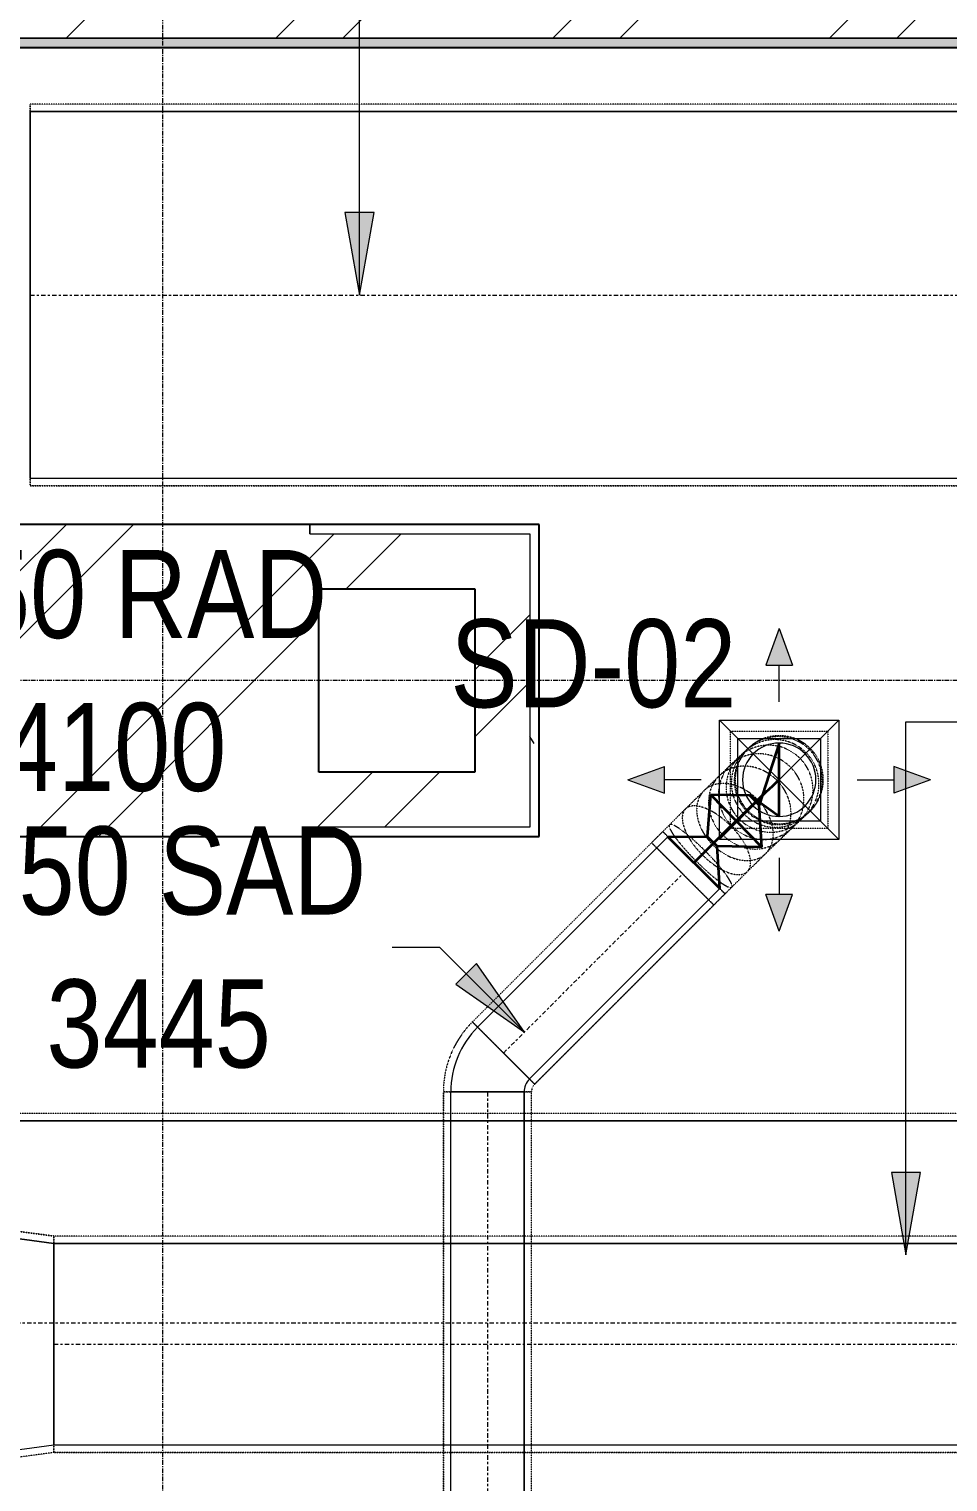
# Model space of a CAD drawing. Header units: inches. Extents: x -83664 to 20107, y -47222 to 19398.
# Drawn here: x -9337 to -6834, y -29948 to -25990 of the extents above; entities that cross this region are included whole.
import ezdxf

# ---------------------------------------------------------------- set-up
doc = ezdxf.new("R2010")
doc.units = ezdxf.units.IN
doc.header["$MEASUREMENT"] = 0
for name, pattern in [('Center', [29.999999, 12, -6, 6, -6]), ('Grid Line', [22.225, 12.7, -3.175, 3.175, -3.175]), ('Hidden 0_50', [1.0584, 0.5292, -0.5292])]:
    doc.linetypes.add(name, pattern=pattern)
for name, color, linetype, lineweight in [('A-DETL-GENF', 7, 'Continuous', 9), ('A-WALL', 7, 'Continuous', 9), ('A-WALL-PATT', 7, 'Continuous', 25), ('G-ANNO-TEXT', 7, 'Continuous', 9), ('M-HVAC-CDFF', 7, 'Continuous', 9), ('M-HVAC-DUCT-CNTR', 7, 'Center', 9), ('M-HVAC-DUCT-IDEN', 7, 'Continuous', 18), ('S-GRID', 7, 'Continuous', 9)]:
    doc.layers.add(name, color=color, linetype=linetype, lineweight=lineweight)
doc.layers.add('M-HVAC-DUCT', color=7, linetype='Continuous', lineweight=9, true_color=0xffe97f)
doc.layers.add('M-HVAC-DUCT-PATT', color=7, linetype='Continuous', lineweight=35, true_color=0x007f00)
doc.styles.add('Arial Narrow_21', font='ARIALN.TTF', dxfattribs={"height": 240})
pattern_1 = [(45, (0, 0), (-377.1708, 377.1708), []), (45, (0, 571.5), (-377.1708, 377.1708), [])]
pattern_2 = [(0, (0, 0), (1219.2, 304.8), [50.292, -864.108, 50.292, -864.108, -4876.8]), (0, (0, 0), (1219.2, 304.8), [-1828.8, 50.292, -1778.508, 50.292, -864.108, -2133.6]), (0, (0, 0), (1219.2, 304.8), [-4572, 50.292, -559.308, 50.292, -1473.708]), (120, (457.2, 152.4), (-873.56454, 903.45817), [50.292, -864.108, 50.292, -864.108, -4876.8]), (120, (457.2, 152.4), (-873.56454, 903.45817), [-1828.8, 50.292, -1778.508, 50.292, -864.108, -2133.6]), (120, (457.2, 152.4), (-873.56454, 903.45817), [-4572, 50.292, -559.308, 50.292, -1473.708]), (240, (609.6, 762), (-345.63546, -1208.25817), [50.292, -864.108, 50.292, -864.108, -4876.8]), (240, (609.6, 762), (-345.63546, -1208.25817), [-1828.8, 50.292, -1778.508, 50.292, -864.108, -2133.6]), (240, (609.6, 762), (-345.63546, -1208.25817), [-4572, 50.292, -559.308, 50.292, -1473.708])]

# ---------------------------------------------------------------- blocks, each defined once
blk = doc.blocks.new('GCE-AT-Supply Air Rectangular Diffuser - 225x225-V55-FIRST FLOOR AC CONDITIONING LAYOUT - PART A')
at = {"layer": 'A-DETL-GENF', "true_color": 0xff7f00}
for points in [[(36.4, 312.5), (0, 412.5), (-36.4, 312.5)], [(-312.5, 36.4), (-412.5, 0), (-312.5, -36.4)], [(412.5, 0), (312.5, 36.4), (312.5, -36.4), (338.5, -26.9)], [(36.4, -312.5), (-36.4, -312.5), (0, -412.5)]]:
    blk.add_hatch(color=30, dxfattribs=at).paths.add_polyline_path(points)
at = {"layer": 'A-DETL-GENF', "color": 30, "true_color": 0xff7f00}
for p, q in [((0, 412.5), (-36.4, 312.5)), ((0, 412.5), (36.4, 312.5)), ((-36.4, 312.5), (36.4, 312.5)), ((0, 212.5), (0, 312.5)), ((-162.5, -162.5), (162.5, 162.5)), ((-162.5, 162.5), (162.5, -162.5)), ((-162.5, -162.5), (-162.5, 162.5)), ((-162.5, 162.5), (162.5, 162.5)), ((162.5, 162.5), (162.5, -162.5)), ((-412.5, 0), (-312.5, 36.4)), ((-312.5, -36.4), (-312.5, 36.4)), ((212.5, 0), (312.5, 0)), ((312.5, 36.4), (312.5, -36.4)), ((412.5, 0), (312.5, 36.4)), ((-412.5, 0), (-312.5, -36.4)), ((-212.5, 0), (-312.5, 0)), ((412.5, 0), (312.5, -36.4)), ((162.5, -162.5), (-162.5, -162.5)), ((0, -212.5), (0, -312.5)), ((36.4, -312.5), (-36.4, -312.5)), ((0, -412.5), (-36.4, -312.5)), ((0, -412.5), (36.4, -312.5))]:
    blk.add_line(p, q, dxfattribs=at)
blk = doc.blocks.new('M_Rec to Rnd Transition - Angle - 60 Degree-7670840-FIRST FLOOR AC CONDITIONING LAYOUT - PART A')
at = {"layer": 'M-HVAC-DUCT', "color": 30, "true_color": 0xff7f00}
for p, q in [((0, 100), (43.3, 100)), ((43.3, 100), (0, 100)), ((0, 100), (0, -100)), ((0, -100), (0, 100)), ((43.3, 0), (43.3, 100)), ((43.3, 0), (43.3, 100)), ((43.3, -100), (43.3, 0)), ((43.3, -100), (43.3, 0)), ((0, -100), (43.3, -100)), ((43.3, -100), (0, -100))]:
    blk.add_line(p, q, dxfattribs=at)
blk = doc.blocks.new('M_Rectangular to Round Transition - Angle - 45 Degree-7598641-FIRST FLOOR AC CONDITIONING LAYOUT - PART A')
at = {"layer": 'M-HVAC-DUCT', "color": 30, "true_color": 0xff7f00}
for p, q in [((98623.4, 55249.6), (98623.4, 55474.6)), ((98623.4, 55474.6), (98848.4, 55474.6)), ((98848.4, 55474.6), (98848.4, 55249.6)), ((98848.4, 55249.6), (98623.4, 55249.6))]:
    blk.add_line(p, q, dxfattribs=at)
for start, end in [(90, 180), (0, 90), (180, 270), (270, 0)]:
    blk.add_arc((98735.9, 55362.1), 100, start, end, dxfattribs=at)
blk = doc.blocks.new('M_Rec Elbow - Radius - 0_75W-7691804-FIRST FLOOR AC CONDITIONING LAYOUT - PART A')
at = {"layer": 'M-HVAC-DUCT', "color": 30, "true_color": 0xff7f00}
for p, q in [((-62.1, 100), (-62.1, -100)), ((-62.1, -100), (-62.1, 100)), ((-26.8, 114.6), (114.6, -26.8)), ((114.6, -26.8), (-26.8, 114.6))]:
    blk.add_line(p, q, dxfattribs=at)
for radius in [50, 50, 250, 250]:
    blk.add_arc((-62.1, 150), radius, 270, 315, dxfattribs=at)
blk = doc.blocks.new('M_Rectangular Transition - Length - Standard-8296203-FIRST FLOOR AC CONDITIONING LAYOUT - PART A')
at = {"layer": 'M-HVAC-DUCT', "color": 6, "true_color": 0xff00ff}
for p, q in [((0, 275), (375, 325)), ((0, 275), (375, 325)), ((375, -325), (375, 325)), ((375, 325), (375, -325)), ((0, 275), (0, -275)), ((0, -275), (0, 275)), ((0, -275), (375, -325)), ((375, -325), (0, -275))]:
    blk.add_line(p, q, dxfattribs=at)
blk = doc.blocks.new('TEMW-SMBZ-HO-BM-HVAC-00002_rvt-1-FIRST FLOOR AC CONDITIONING LAYOUT - PART A')
at = {"layer": 'M-HVAC-DUCT', "color": 6, "linetype": 'Hidden 0_50', "true_color": 0xff00ff}
for p, q in [((142122.5, 71137.7), (142122.5, 72177.7)), ((142122.5, 72177.7), (142122.5, 71137.7)), ((145914.4, 72177.7), (142122.5, 72177.7)), ((145914.4, 72177.7), (142122.5, 72177.7)), ((142122.5, 71137.7), (145914.4, 71137.7)), ((145914.4, 71137.7), (142122.5, 71137.7)), ((142186.8, 69094), (141811.8, 69144)), ((141811.8, 69144), (142186.8, 69094)), ((142186.8, 68504), (142186.8, 69094)), ((142186.8, 69094), (142186.8, 68504)), ((148886.8, 69094), (142186.8, 69094)), ((148886.8, 69094), (142186.8, 69094)), ((142186.8, 68504), (142186.8, 69094)), ((142186.8, 69094), (142186.8, 68504)), ((142186.8, 68504), (141811.8, 68454)), ((142186.8, 68504), (141811.8, 68454)), ((142186.8, 68504), (148886.8, 68504)), ((148886.8, 68504), (142186.8, 68504))]:
    blk.add_line(p, q, dxfattribs=at)
at = {"layer": 'M-HVAC-DUCT', "color": 6, "true_color": 0xff00ff}
for p, q in [((142122.5, 72157.7), (142122.5, 71157.7)), ((142122.5, 71157.7), (142122.5, 72157.7)), ((142122.5, 72157.7), (145914.4, 72157.7)), ((145914.4, 72157.7), (142122.5, 72157.7)), ((145914.4, 71157.7), (142122.5, 71157.7)), ((145914.4, 71157.7), (142122.5, 71157.7)), ((142186.8, 69074), (142186.8, 68524)), ((142186.8, 68524), (142186.8, 69074)), ((142186.8, 69074), (148886.8, 69074)), ((148886.8, 69074), (142186.8, 69074)), ((148886.8, 68524), (142186.8, 68524)), ((148886.8, 68524), (142186.8, 68524))]:
    blk.add_line(p, q, dxfattribs=at)
at = {"layer": 'M-HVAC-DUCT', "color": 30, "linetype": 'Hidden 0_50', "true_color": 0xff7f00}
for p, q in [((144031, 70204.7), (144031, 70469.7)), ((144031, 70469.7), (144296, 70469.7)), ((144296, 70469.7), (144296, 70204.7)), ((144083.5, 70426.7), (144080.8, 70424.3)), ((144054.6, 70400.1), (144031.8, 70378.4)), ((144070.6, 70414.9), (144055.3, 70400.7)), ((144079.9, 70423.5), (144071.4, 70415.7)), ((143999.6, 70347.4), (143959, 70307.9)), ((144031.3, 70377.9), (144000, 70347.8)), ((143958.8, 70307.7), (143908, 70257.7)), ((143908, 70257.6), (143864.6, 70214.5)), ((144219, 70225.1), (144234.1, 70239.3)), ((144233.3, 70238.5), (144241.8, 70246.3)), ((144240.9, 70245.4), (144243.5, 70247.8)), ((143815.6, 70165.5), (143846.2, 70196.1)), ((143846.2, 70196.1), (143815.6, 70165.5)), ((143864.6, 70214.5), (143846.2, 70196.1)), ((143846.2, 70196.1), (144015.9, 70026.4)), ((143846.2, 70196.1), (144015.9, 70026.4)), ((143931, 70111.2), (143846.2, 70196.1)), ((143931, 70111.2), (143846.2, 70196.1)), ((144296, 70204.7), (144031, 70204.7)), ((144166.5, 70175), (144197.5, 70204.8)), ((144197, 70204.3), (144219.7, 70225.8)), ((143815.6, 70165.5), (143327.5, 69677.4)), ((143815.6, 70165.5), (143327.5, 69677.4)), ((143985.3, 69995.8), (143815.6, 70165.5)), ((143815.6, 70165.5), (143985.3, 69995.8)), ((143985.3, 69995.8), (143815.6, 70165.5)), ((143815.6, 70165.5), (143985.3, 69995.8)), ((144126.7, 70136.2), (144166.9, 70175.4)), ((144015.9, 70026.4), (143931, 70111.2)), ((144015.9, 70026.4), (143931, 70111.2)), ((144076.8, 70087), (144127, 70136.5)), ((144034, 70044.6), (144076.9, 70087.1)), ((144015.9, 70026.4), (144034, 70044.6)), ((143497.2, 69507.7), (143985.3, 69995.8)), ((143985.3, 69995.8), (143497.2, 69507.7)), ((143985.3, 69995.8), (144015.9, 70026.4)), ((144015.9, 70026.4), (143985.3, 69995.8)), ((143497.2, 69507.7), (143327.5, 69677.4)), ((143327.5, 69677.4), (143497.2, 69507.7)), ((143497.2, 69507.7), (143327.5, 69677.4)), ((143327.5, 69677.4), (143497.2, 69507.7)), ((143248.4, 69486.5), (143488.4, 69486.5)), ((143488.4, 69486.5), (143248.4, 69486.5)), ((143248.4, 69486.5), (143488.4, 69486.5)), ((143488.4, 69486.5), (143248.4, 69486.5)), ((143248.4, 69486.5), (143248.4, 67399.7)), ((143248.4, 67399.7), (143248.4, 69486.5)), ((143488.4, 67399.7), (143488.4, 69486.5)), ((143488.4, 67399.7), (143488.4, 69486.5)), ((150082.7, 69427.7), (141124, 69427.7)), ((150082.7, 69427.7), (141124, 69427.7))]:
    blk.add_line(p, q, dxfattribs=at)
at = {"layer": 'M-HVAC-DUCT', "color": 30, "true_color": 0xff7f00}
for p, q in [((143341.6, 69663.3), (143829.7, 70151.3)), ((143829.7, 70151.3), (143341.6, 69663.3)), ((143829.7, 70151.3), (143971.1, 70009.9)), ((143971.1, 70009.9), (143829.7, 70151.3)), ((143971.1, 70009.9), (143483.1, 69521.9)), ((143971.1, 70009.9), (143483.1, 69521.9)), ((143341.6, 69663.3), (143483.1, 69521.9)), ((143483.1, 69521.9), (143341.6, 69663.3)), ((143468.4, 69486.5), (143268.4, 69486.5)), ((143268.4, 69486.5), (143468.4, 69486.5)), ((143268.4, 67399.7), (143268.4, 69486.5)), ((143268.4, 67399.7), (143268.4, 69486.5)), ((143468.4, 69486.5), (143468.4, 67399.7)), ((143468.4, 67399.7), (143468.4, 69486.5)), ((141124, 69407.7), (150082.7, 69407.7)), ((150082.7, 69407.7), (141124, 69407.7))]:
    blk.add_line(p, q, dxfattribs=at)
at = {"layer": 'M-HVAC-DUCT', "color": 30, "linetype": 'Hidden 0_50', "true_color": 0xff7f00}
for centre, radius, start, end in [((144163.5, 70337.2), 120, 90, 180), ((144163.5, 70337.2), 120, 314.5358, 134.5358), ((144163.5, 70337.2), 120, 0, 90), ((144163.5, 70337.2), 120, 134.5358, 314.5358), ((144163.5, 70337.2), 120, 180, 270), ((144163.5, 70337.2), 120, 270, 0), ((143518.4, 69486.5), 270, 135, 180), ((143518.4, 69486.5), 270, 135, 180), ((143518.4, 69486.5), 30, 135, 180), ((143518.4, 69486.5), 30, 135, 180)]:
    blk.add_arc(centre, radius, start, end, dxfattribs=at)
for points in [[(144221.3, 70227.4), (144228.6, 70234.5), (144241.2, 70250.8), (144253, 70279.5), (144256.9, 70310.5), (144252.7, 70341.6), (144240.6, 70370.8), (144221.4, 70396), (144196.6, 70415.6), (144167.6, 70428.2), (144136.6, 70432.9), (144105.6, 70429.4), (144076.8, 70418), (144060.3, 70405.7), (144053, 70398.5)], [(144236.5, 70241.5), (144243.9, 70248.8), (144256.7, 70265.3), (144268.9, 70294.3), (144273.1, 70325.6), (144269.1, 70356.9), (144257.2, 70386.2), (144238, 70411.5), (144213.1, 70431), (144184, 70443.4), (144152.8, 70448), (144121.5, 70444.2), (144092.3, 70432.5), (144075.6, 70419.9), (144068.2, 70412.7)], [(144245, 70249.3), (144252.5, 70256.7), (144265.4, 70273.3), (144277.8, 70302.4), (144282.1, 70333.8), (144278.2, 70365.2), (144266.3, 70394.6), (144247.2, 70419.8), (144222.2, 70439.3), (144193.1, 70451.7), (144161.7, 70456.1), (144130.3, 70452.3), (144101, 70440.4), (144084.2, 70427.7), (144076.7, 70420.4)], [(144247.7, 70251.7), (144255.1, 70259), (144268.1, 70275.7), (144280.5, 70304.9), (144284.9, 70336.2), (144281, 70367.7), (144269.1, 70397.1), (144250, 70422.4), (144225, 70441.9), (144195.9, 70454.2), (144164.5, 70458.6), (144133, 70454.7), (144103.7, 70442.8), (144086.8, 70430.1), (144079.3, 70422.8)], [(144053, 70398.5), (144045.7, 70391.3), (144033.1, 70375), (144021.3, 70346.3), (144017.4, 70315.4), (144021.6, 70284.3), (144033.7, 70255.1), (144052.8, 70229.9), (144077.7, 70210.3), (144106.7, 70197.7), (144137.7, 70193), (144168.7, 70196.4), (144197.5, 70207.8), (144214, 70220.2), (144221.3, 70227.4)], [(144198.5, 70205.8), (144205.6, 70212.7), (144217.7, 70228.6), (144228.8, 70256.6), (144232.2, 70287), (144227.5, 70317.7), (144215.1, 70346.6), (144195.8, 70371.7), (144171, 70391.4), (144142.4, 70404.2), (144111.8, 70409.4), (144081.4, 70406.5), (144053.3, 70395.8), (144037.3, 70383.9), (144030.3, 70376.9)], [(144068.2, 70412.7), (144060.8, 70405.4), (144048, 70388.8), (144035.8, 70359.9), (144031.6, 70328.6), (144035.6, 70297.3), (144047.6, 70268), (144066.7, 70242.7), (144091.6, 70223.2), (144120.7, 70210.8), (144151.9, 70206.2), (144183.2, 70210), (144212.4, 70221.7), (144229.1, 70234.3), (144236.5, 70241.5)], [(144076.7, 70420.4), (144069.3, 70413.1), (144056.3, 70396.4), (144044, 70367.3), (144039.6, 70336), (144043.5, 70304.5), (144055.4, 70275.2), (144074.5, 70249.9), (144099.5, 70230.4), (144128.6, 70218), (144160, 70213.6), (144191.4, 70217.4), (144220.7, 70229.3), (144237.6, 70242), (144245, 70249.3)], [(144079.3, 70422.8), (144071.9, 70415.4), (144058.9, 70398.8), (144046.5, 70369.6), (144042.1, 70338.2), (144046, 70306.8), (144057.9, 70277.4), (144077, 70252.1), (144102, 70232.6), (144131.1, 70220.2), (144162.5, 70215.9), (144194, 70219.7), (144223.3, 70231.6), (144240.2, 70244.4), (144247.7, 70251.7)], [(143999.1, 70347), (143992.6, 70340.5), (143981.5, 70325.7), (143971.8, 70299.1), (143969.8, 70269.9), (143975.4, 70240.1), (143988.4, 70211.8), (144007.9, 70186.9), (144032.5, 70167), (144060.5, 70153.6), (144090.2, 70147.5), (144119.3, 70149.2), (144146, 70158.6), (144160.9, 70169.4), (144167.4, 70175.9)], [(144030.3, 70376.9), (144023.2, 70370), (144011.1, 70354.2), (144000, 70326.1), (143996.6, 70295.7), (144001.3, 70265), (144013.7, 70236.1), (144033, 70211), (144057.8, 70191.3), (144086.4, 70178.5), (144117, 70173.3), (144147.4, 70176.2), (144175.5, 70187), (144191.5, 70198.9), (144198.5, 70205.8)], [(144167.4, 70175.9), (144173.9, 70182.3), (144185, 70197.1), (144194.7, 70223.8), (144196.7, 70252.9), (144191.1, 70282.7), (144178.1, 70311), (144158.6, 70336), (144134, 70355.8), (144106, 70369.2), (144076.4, 70375.3), (144047.2, 70373.6), (144020.5, 70364.3), (144005.6, 70353.4), (143999.1, 70347)], [(143958.6, 70307.5), (143953.2, 70302.2), (143944.5, 70289.6), (143937.9, 70266.1), (143938.6, 70239.5), (143946.4, 70211.8), (143960.7, 70184.8), (143980.6, 70160.4), (144004.8, 70140.1), (144031.6, 70125.4), (144059.1, 70117.3), (144085.6, 70116.4), (144109.1, 70122.6), (144121.7, 70131.3), (144127.1, 70136.6)], [(144127.1, 70136.6), (144132.5, 70142), (144141.3, 70154.6), (144147.8, 70178.1), (144147.1, 70204.6), (144139.4, 70232.3), (144125, 70259.3), (144105.1, 70283.8), (144080.9, 70304.1), (144054.2, 70318.8), (144026.6, 70326.8), (144000.2, 70327.8), (143976.6, 70321.5), (143964, 70312.9), (143958.6, 70307.5)], [(144076.9, 70087.1), (144080.3, 70090.5), (144085.2, 70099.3), (144086.2, 70117.4), (144080.9, 70139.3), (144069.5, 70163.4), (144052.8, 70188.2), (144032.1, 70211.8), (144008.6, 70232.8), (143984, 70249.7), (143960, 70261.2), (143938.3, 70266.8), (143920.1, 70265.8), (143911.4, 70261), (143908, 70257.6)], [(143908, 70257.6), (143904.5, 70254.2), (143899.6, 70245.4), (143898.6, 70227.3), (143904, 70205.4), (143915.4, 70181.3), (143932, 70156.5), (143952.8, 70132.9), (143976.2, 70111.9), (144000.8, 70095.1), (144024.8, 70083.5), (144046.6, 70077.9), (144064.7, 70078.9), (144073.4, 70083.7), (144076.9, 70087.1)], [(143864.6, 70214.5), (143863.4, 70213.4), (143863.2, 70209.2), (143868.5, 70197.4), (143879.4, 70181), (143895.1, 70161.1), (143914.4, 70139), (143936.1, 70116.3), (143958.8, 70094.6), (143980.7, 70075.1), (144000.6, 70059.4), (144016.9, 70048.5), (144028.7, 70043.1), (144032.9, 70043.4), (144034, 70044.6)], [(144034, 70044.6), (144035.2, 70045.7), (144035.5, 70049.9), (144030.1, 70061.7), (144019.2, 70078.1), (144003.6, 70098), (143984.2, 70120), (143962.5, 70142.7), (143939.9, 70164.5), (143917.9, 70184), (143898.1, 70199.7), (143881.7, 70210.6), (143870, 70216), (143865.8, 70215.7), (143864.6, 70214.5)]]:
    blk.add_open_spline(points, degree=3, dxfattribs=at)
at = {"layer": 'M-HVAC-DUCT-CNTR', "color": 6, "true_color": 0xff00ff}
for p, q in [((142122.5, 71657.7), (145914.4, 71657.7)), ((142186.8, 68799), (148886.8, 68799))]:
    blk.add_line(p, q, dxfattribs=at)
at = {"layer": 'M-HVAC-DUCT-CNTR', "color": 30, "true_color": 0xff7f00}
for p, q in [((143412.3, 69592.6), (143900.4, 70080.6)), ((143368.4, 69486.5), (143368.4, 67399.7)), ((141124, 68857.7), (150082.7, 68857.7))]:
    blk.add_line(p, q, dxfattribs=at)
at = {"layer": 'M-HVAC-DUCT-CNTR', "color": 30, "linetype": 'Continuous', "lineweight": 35, "true_color": 0xff7f00}
blk.add_open_spline([(143931, 70111.2), (144110, 70290.3), (144163.5, 70337.2), (144163.5, 70337.2)], degree=3, dxfattribs=at)
at = {"layer": 'M-HVAC-DUCT-PATT', "color": 30, "true_color": 0xff7f00}
for p, q in [((144163.5, 70437.2), (144108.9, 70268.3)), ((144163.5, 70237.2), (144163.5, 70437.2)), ((143976.3, 70296.8), (143967.5, 70182.9)), ((143976.3, 70296.8), (144082.7, 70295.6)), ((143976.3, 70296.8), (144116.2, 70153.9)), ((143976.3, 70296.8), (144116.2, 70153.9)), ((144163.5, 70237.2), (144082.7, 70295.6)), ((144082.7, 70295.6), (144108.9, 70268.3)), ((144116.2, 70153.9), (144108.9, 70268.3)), ((143860.3, 70182), (143967.5, 70182.9)), ((143860.3, 70182), (144001.7, 70040.5)), ((143860.3, 70182), (144001.7, 70040.5)), ((143967.5, 70182.9), (143994.2, 70156)), ((144116.2, 70153.9), (143994.2, 70156)), ((144001.7, 70040.5), (143994.2, 70156))]:
    blk.add_line(p, q, dxfattribs=at)
at = {"layer": 'M-HVAC-CDFF', "color": 6, "linetype": 'Hidden 0_50', "lineweight": 9, "true_color": 0xff00ff}
blk.add_blockref('GCE-AT-Supply Air Rectangular Diffuser - 225x225-V55-FIRST FLOOR AC CONDITIONING LAYOUT - PART A', (144163.5, 70337.2), dxfattribs=at)
at = {"layer": 'M-HVAC-DUCT', "color": 6, "linetype": 'Hidden 0_50', "lineweight": 9, "true_color": 0xff00ff}
for name, p, rotation in [('M_Rectangular to Round Transition - Angle - 45 Degree-7598641-FIRST FLOOR AC CONDITIONING LAYOUT - PART A', (242899.4, 125699.4), 180), ('M_Rec to Rnd Transition - Angle - 60 Degree-7670840-FIRST FLOOR AC CONDITIONING LAYOUT - PART A', (143900.4, 70080.6), 44.99999999999746), ('M_Rec Elbow - Radius - 0_75W-7691804-FIRST FLOOR AC CONDITIONING LAYOUT - PART A', (143368.4, 69548.6), 224.999999999998), ('M_Rectangular Transition - Length - Standard-8296203-FIRST FLOOR AC CONDITIONING LAYOUT - PART A', (142186.8, 68799), 180)]:
    blk.add_blockref(name, p, dxfattribs=dict(at, rotation=rotation))
blk = doc.blocks.new('TEMW-SMBZ-HO-BM-HVAC-00002_rvt-2-FIRST FLOOR AC CONDITIONING LAYOUT - PART A')
at = {"layer": 'M-HVAC-DUCT', "color": 6, "linetype": 'Hidden 0_50', "true_color": 0xff00ff}
for p, q in [((142122.5, 71137.7), (142122.5, 72177.7)), ((142122.5, 72177.7), (142122.5, 71137.7)), ((145914.4, 72177.7), (142122.5, 72177.7)), ((145914.4, 72177.7), (142122.5, 72177.7)), ((142122.5, 71137.7), (145914.4, 71137.7)), ((145914.4, 71137.7), (142122.5, 71137.7)), ((142186.8, 69094), (141811.8, 69144)), ((141811.8, 69144), (142186.8, 69094)), ((142186.8, 68504), (142186.8, 69094)), ((142186.8, 69094), (142186.8, 68504)), ((148886.8, 69094), (142186.8, 69094)), ((148886.8, 69094), (142186.8, 69094)), ((142186.8, 68504), (142186.8, 69094)), ((142186.8, 69094), (142186.8, 68504)), ((142186.8, 68504), (141811.8, 68454)), ((142186.8, 68504), (141811.8, 68454)), ((142186.8, 68504), (148886.8, 68504)), ((148886.8, 68504), (142186.8, 68504))]:
    blk.add_line(p, q, dxfattribs=at)
at = {"layer": 'M-HVAC-DUCT', "color": 6, "true_color": 0xff00ff}
for p, q in [((142122.5, 72157.7), (142122.5, 71157.7)), ((142122.5, 71157.7), (142122.5, 72157.7)), ((142122.5, 72157.7), (145914.4, 72157.7)), ((145914.4, 72157.7), (142122.5, 72157.7)), ((145914.4, 71157.7), (142122.5, 71157.7)), ((145914.4, 71157.7), (142122.5, 71157.7)), ((142186.8, 69074), (142186.8, 68524)), ((142186.8, 68524), (142186.8, 69074)), ((142186.8, 69074), (148886.8, 69074)), ((148886.8, 69074), (142186.8, 69074)), ((148886.8, 68524), (142186.8, 68524)), ((148886.8, 68524), (142186.8, 68524))]:
    blk.add_line(p, q, dxfattribs=at)
at = {"layer": 'M-HVAC-DUCT', "color": 30, "linetype": 'Hidden 0_50', "true_color": 0xff7f00}
for p, q in [((144031, 70204.7), (144031, 70469.7)), ((144031, 70469.7), (144296, 70469.7)), ((144296, 70469.7), (144296, 70204.7)), ((144083.5, 70426.7), (144080.8, 70424.3)), ((144054.6, 70400.1), (144031.8, 70378.4)), ((144070.6, 70414.9), (144055.3, 70400.7)), ((144079.9, 70423.5), (144071.4, 70415.7)), ((143999.6, 70347.4), (143959, 70307.9)), ((144031.3, 70377.9), (144000, 70347.8)), ((143958.8, 70307.7), (143908, 70257.7)), ((143908, 70257.6), (143864.6, 70214.5)), ((144219, 70225.1), (144234.1, 70239.3)), ((144233.3, 70238.5), (144241.8, 70246.3)), ((144240.9, 70245.4), (144243.5, 70247.8)), ((143815.6, 70165.5), (143846.2, 70196.1)), ((143846.2, 70196.1), (143815.6, 70165.5)), ((143864.6, 70214.5), (143846.2, 70196.1)), ((143846.2, 70196.1), (144015.9, 70026.4)), ((143846.2, 70196.1), (144015.9, 70026.4)), ((143931, 70111.2), (143846.2, 70196.1)), ((143931, 70111.2), (143846.2, 70196.1)), ((144296, 70204.7), (144031, 70204.7)), ((144166.5, 70175), (144197.5, 70204.8)), ((144197, 70204.3), (144219.7, 70225.8)), ((143815.6, 70165.5), (143327.5, 69677.4)), ((143815.6, 70165.5), (143327.5, 69677.4)), ((143985.3, 69995.8), (143815.6, 70165.5)), ((143815.6, 70165.5), (143985.3, 69995.8)), ((143985.3, 69995.8), (143815.6, 70165.5)), ((143815.6, 70165.5), (143985.3, 69995.8)), ((144126.7, 70136.2), (144166.9, 70175.4)), ((144015.9, 70026.4), (143931, 70111.2)), ((144015.9, 70026.4), (143931, 70111.2)), ((144076.8, 70087), (144127, 70136.5)), ((144034, 70044.6), (144076.9, 70087.1)), ((144015.9, 70026.4), (144034, 70044.6)), ((143497.2, 69507.7), (143985.3, 69995.8)), ((143985.3, 69995.8), (143497.2, 69507.7)), ((143985.3, 69995.8), (144015.9, 70026.4)), ((144015.9, 70026.4), (143985.3, 69995.8)), ((143497.2, 69507.7), (143327.5, 69677.4)), ((143327.5, 69677.4), (143497.2, 69507.7)), ((143497.2, 69507.7), (143327.5, 69677.4)), ((143327.5, 69677.4), (143497.2, 69507.7)), ((143248.4, 69486.5), (143488.4, 69486.5)), ((143488.4, 69486.5), (143248.4, 69486.5)), ((143248.4, 69486.5), (143488.4, 69486.5)), ((143488.4, 69486.5), (143248.4, 69486.5)), ((143248.4, 69486.5), (143248.4, 67399.7)), ((143248.4, 67399.7), (143248.4, 69486.5)), ((143488.4, 67399.7), (143488.4, 69486.5)), ((143488.4, 67399.7), (143488.4, 69486.5)), ((150082.7, 69427.7), (141124, 69427.7)), ((150082.7, 69427.7), (141124, 69427.7))]:
    blk.add_line(p, q, dxfattribs=at)
at = {"layer": 'M-HVAC-DUCT', "color": 30, "true_color": 0xff7f00}
for p, q in [((143341.6, 69663.3), (143829.7, 70151.3)), ((143829.7, 70151.3), (143341.6, 69663.3)), ((143829.7, 70151.3), (143971.1, 70009.9)), ((143971.1, 70009.9), (143829.7, 70151.3)), ((143971.1, 70009.9), (143483.1, 69521.9)), ((143971.1, 70009.9), (143483.1, 69521.9)), ((143341.6, 69663.3), (143483.1, 69521.9)), ((143483.1, 69521.9), (143341.6, 69663.3)), ((143468.4, 69486.5), (143268.4, 69486.5)), ((143268.4, 69486.5), (143468.4, 69486.5)), ((143268.4, 67399.7), (143268.4, 69486.5)), ((143268.4, 67399.7), (143268.4, 69486.5)), ((143468.4, 69486.5), (143468.4, 67399.7)), ((143468.4, 67399.7), (143468.4, 69486.5)), ((141124, 69407.7), (150082.7, 69407.7)), ((150082.7, 69407.7), (141124, 69407.7))]:
    blk.add_line(p, q, dxfattribs=at)
at = {"layer": 'M-HVAC-DUCT', "color": 30, "linetype": 'Hidden 0_50', "true_color": 0xff7f00}
for centre, radius, start, end in [((144163.5, 70337.2), 120, 90, 180), ((144163.5, 70337.2), 120, 314.5358, 134.5358), ((144163.5, 70337.2), 120, 0, 90), ((144163.5, 70337.2), 120, 134.5358, 314.5358), ((144163.5, 70337.2), 120, 180, 270), ((144163.5, 70337.2), 120, 270, 0), ((143518.4, 69486.5), 270, 135, 180), ((143518.4, 69486.5), 270, 135, 180), ((143518.4, 69486.5), 30, 135, 180), ((143518.4, 69486.5), 30, 135, 180)]:
    blk.add_arc(centre, radius, start, end, dxfattribs=at)
for points in [[(144221.3, 70227.4), (144228.6, 70234.5), (144241.2, 70250.8), (144253, 70279.5), (144256.9, 70310.5), (144252.7, 70341.6), (144240.6, 70370.8), (144221.4, 70396), (144196.6, 70415.6), (144167.6, 70428.2), (144136.6, 70432.9), (144105.6, 70429.4), (144076.8, 70418), (144060.3, 70405.7), (144053, 70398.5)], [(144236.5, 70241.5), (144243.9, 70248.8), (144256.7, 70265.3), (144268.9, 70294.3), (144273.1, 70325.6), (144269.1, 70356.9), (144257.2, 70386.2), (144238, 70411.5), (144213.1, 70431), (144184, 70443.4), (144152.8, 70448), (144121.5, 70444.2), (144092.3, 70432.5), (144075.6, 70419.9), (144068.2, 70412.7)], [(144245, 70249.3), (144252.5, 70256.7), (144265.4, 70273.3), (144277.8, 70302.4), (144282.1, 70333.8), (144278.2, 70365.2), (144266.3, 70394.6), (144247.2, 70419.8), (144222.2, 70439.3), (144193.1, 70451.7), (144161.7, 70456.1), (144130.3, 70452.3), (144101, 70440.4), (144084.2, 70427.7), (144076.7, 70420.4)], [(144247.7, 70251.7), (144255.1, 70259), (144268.1, 70275.7), (144280.5, 70304.9), (144284.9, 70336.2), (144281, 70367.7), (144269.1, 70397.1), (144250, 70422.4), (144225, 70441.9), (144195.9, 70454.2), (144164.5, 70458.6), (144133, 70454.7), (144103.7, 70442.8), (144086.8, 70430.1), (144079.3, 70422.8)], [(144053, 70398.5), (144045.7, 70391.3), (144033.1, 70375), (144021.3, 70346.3), (144017.4, 70315.4), (144021.6, 70284.3), (144033.7, 70255.1), (144052.8, 70229.9), (144077.7, 70210.3), (144106.7, 70197.7), (144137.7, 70193), (144168.7, 70196.4), (144197.5, 70207.8), (144214, 70220.2), (144221.3, 70227.4)], [(144198.5, 70205.8), (144205.6, 70212.7), (144217.7, 70228.6), (144228.8, 70256.6), (144232.2, 70287), (144227.5, 70317.7), (144215.1, 70346.6), (144195.8, 70371.7), (144171, 70391.4), (144142.4, 70404.2), (144111.8, 70409.4), (144081.4, 70406.5), (144053.3, 70395.8), (144037.3, 70383.9), (144030.3, 70376.9)], [(144068.2, 70412.7), (144060.8, 70405.4), (144048, 70388.8), (144035.8, 70359.9), (144031.6, 70328.6), (144035.6, 70297.3), (144047.6, 70268), (144066.7, 70242.7), (144091.6, 70223.2), (144120.7, 70210.8), (144151.9, 70206.2), (144183.2, 70210), (144212.4, 70221.7), (144229.1, 70234.3), (144236.5, 70241.5)], [(144076.7, 70420.4), (144069.3, 70413.1), (144056.3, 70396.4), (144044, 70367.3), (144039.6, 70336), (144043.5, 70304.5), (144055.4, 70275.2), (144074.5, 70249.9), (144099.5, 70230.4), (144128.6, 70218), (144160, 70213.6), (144191.4, 70217.4), (144220.7, 70229.3), (144237.6, 70242), (144245, 70249.3)], [(144079.3, 70422.8), (144071.9, 70415.4), (144058.9, 70398.8), (144046.5, 70369.6), (144042.1, 70338.2), (144046, 70306.8), (144057.9, 70277.4), (144077, 70252.1), (144102, 70232.6), (144131.1, 70220.2), (144162.5, 70215.9), (144194, 70219.7), (144223.3, 70231.6), (144240.2, 70244.4), (144247.7, 70251.7)], [(143999.1, 70347), (143992.6, 70340.5), (143981.5, 70325.7), (143971.8, 70299.1), (143969.8, 70269.9), (143975.4, 70240.1), (143988.4, 70211.8), (144007.9, 70186.9), (144032.5, 70167), (144060.5, 70153.6), (144090.2, 70147.5), (144119.3, 70149.2), (144146, 70158.6), (144160.9, 70169.4), (144167.4, 70175.9)], [(144030.3, 70376.9), (144023.2, 70370), (144011.1, 70354.2), (144000, 70326.1), (143996.6, 70295.7), (144001.3, 70265), (144013.7, 70236.1), (144033, 70211), (144057.8, 70191.3), (144086.4, 70178.5), (144117, 70173.3), (144147.4, 70176.2), (144175.5, 70187), (144191.5, 70198.9), (144198.5, 70205.8)], [(144167.4, 70175.9), (144173.9, 70182.3), (144185, 70197.1), (144194.7, 70223.8), (144196.7, 70252.9), (144191.1, 70282.7), (144178.1, 70311), (144158.6, 70336), (144134, 70355.8), (144106, 70369.2), (144076.4, 70375.3), (144047.2, 70373.6), (144020.5, 70364.3), (144005.6, 70353.4), (143999.1, 70347)], [(143958.6, 70307.5), (143953.2, 70302.2), (143944.5, 70289.6), (143937.9, 70266.1), (143938.6, 70239.5), (143946.4, 70211.8), (143960.7, 70184.8), (143980.6, 70160.4), (144004.8, 70140.1), (144031.6, 70125.4), (144059.1, 70117.3), (144085.6, 70116.4), (144109.1, 70122.6), (144121.7, 70131.3), (144127.1, 70136.6)], [(144127.1, 70136.6), (144132.5, 70142), (144141.3, 70154.6), (144147.8, 70178.1), (144147.1, 70204.6), (144139.4, 70232.3), (144125, 70259.3), (144105.1, 70283.8), (144080.9, 70304.1), (144054.2, 70318.8), (144026.6, 70326.8), (144000.2, 70327.8), (143976.6, 70321.5), (143964, 70312.9), (143958.6, 70307.5)], [(144076.9, 70087.1), (144080.3, 70090.5), (144085.2, 70099.3), (144086.2, 70117.4), (144080.9, 70139.3), (144069.5, 70163.4), (144052.8, 70188.2), (144032.1, 70211.8), (144008.6, 70232.8), (143984, 70249.7), (143960, 70261.2), (143938.3, 70266.8), (143920.1, 70265.8), (143911.4, 70261), (143908, 70257.6)], [(143908, 70257.6), (143904.5, 70254.2), (143899.6, 70245.4), (143898.6, 70227.3), (143904, 70205.4), (143915.4, 70181.3), (143932, 70156.5), (143952.8, 70132.9), (143976.2, 70111.9), (144000.8, 70095.1), (144024.8, 70083.5), (144046.6, 70077.9), (144064.7, 70078.9), (144073.4, 70083.7), (144076.9, 70087.1)], [(143864.6, 70214.5), (143863.4, 70213.4), (143863.2, 70209.2), (143868.5, 70197.4), (143879.4, 70181), (143895.1, 70161.1), (143914.4, 70139), (143936.1, 70116.3), (143958.8, 70094.6), (143980.7, 70075.1), (144000.6, 70059.4), (144016.9, 70048.5), (144028.7, 70043.1), (144032.9, 70043.4), (144034, 70044.6)], [(144034, 70044.6), (144035.2, 70045.7), (144035.5, 70049.9), (144030.1, 70061.7), (144019.2, 70078.1), (144003.6, 70098), (143984.2, 70120), (143962.5, 70142.7), (143939.9, 70164.5), (143917.9, 70184), (143898.1, 70199.7), (143881.7, 70210.6), (143870, 70216), (143865.8, 70215.7), (143864.6, 70214.5)]]:
    blk.add_open_spline(points, degree=3, dxfattribs=at)
at = {"layer": 'M-HVAC-DUCT-CNTR', "color": 6, "true_color": 0xff00ff}
for p, q in [((142122.5, 71657.7), (145914.4, 71657.7)), ((142186.8, 68799), (148886.8, 68799))]:
    blk.add_line(p, q, dxfattribs=at)
at = {"layer": 'M-HVAC-DUCT-CNTR', "color": 30, "true_color": 0xff7f00}
for p, q in [((143412.3, 69592.6), (143900.4, 70080.6)), ((143368.4, 69486.5), (143368.4, 67399.7)), ((141124, 68857.7), (150082.7, 68857.7))]:
    blk.add_line(p, q, dxfattribs=at)
at = {"layer": 'M-HVAC-DUCT-CNTR', "color": 30, "linetype": 'Continuous', "lineweight": 35, "true_color": 0xff7f00}
blk.add_open_spline([(143931, 70111.2), (144110, 70290.3), (144163.5, 70337.2), (144163.5, 70337.2)], degree=3, dxfattribs=at)
at = {"layer": 'M-HVAC-DUCT-PATT', "color": 30, "true_color": 0xff7f00}
for p, q in [((144163.5, 70437.2), (144108.9, 70268.3)), ((144163.5, 70237.2), (144163.5, 70437.2)), ((143976.3, 70296.8), (143967.5, 70182.9)), ((143976.3, 70296.8), (144082.7, 70295.6)), ((143976.3, 70296.8), (144116.2, 70153.9)), ((143976.3, 70296.8), (144116.2, 70153.9)), ((144163.5, 70237.2), (144082.7, 70295.6)), ((144082.7, 70295.6), (144108.9, 70268.3)), ((144116.2, 70153.9), (144108.9, 70268.3)), ((143860.3, 70182), (143967.5, 70182.9)), ((143860.3, 70182), (144001.7, 70040.5)), ((143860.3, 70182), (144001.7, 70040.5)), ((143967.5, 70182.9), (143994.2, 70156)), ((144116.2, 70153.9), (143994.2, 70156)), ((144001.7, 70040.5), (143994.2, 70156))]:
    blk.add_line(p, q, dxfattribs=at)
at = {"layer": 'M-HVAC-CDFF', "color": 6, "linetype": 'Hidden 0_50', "lineweight": 9, "true_color": 0xff00ff}
blk.add_blockref('GCE-AT-Supply Air Rectangular Diffuser - 225x225-V55-FIRST FLOOR AC CONDITIONING LAYOUT - PART A', (144163.5, 70337.2), dxfattribs=at)
at = {"layer": 'M-HVAC-DUCT', "color": 6, "linetype": 'Hidden 0_50', "lineweight": 9, "true_color": 0xff00ff}
for name, p, rotation in [('M_Rectangular to Round Transition - Angle - 45 Degree-7598641-FIRST FLOOR AC CONDITIONING LAYOUT - PART A', (242899.4, 125699.4), 180), ('M_Rec to Rnd Transition - Angle - 60 Degree-7670840-FIRST FLOOR AC CONDITIONING LAYOUT - PART A', (143900.4, 70080.6), 44.99999999999746), ('M_Rec Elbow - Radius - 0_75W-7691804-FIRST FLOOR AC CONDITIONING LAYOUT - PART A', (143368.4, 69548.6), 224.999999999998), ('M_Rectangular Transition - Length - Standard-8296203-FIRST FLOOR AC CONDITIONING LAYOUT - PART A', (142186.8, 68799), 180)]:
    blk.add_blockref(name, p, dxfattribs=dict(at, rotation=rotation))
blk = doc.blocks.new('SMBZ_Hospital Arch Model_2026_01_29_rvt-1-FIRST FLOOR AC CONDITIONING LAYOUT - PART A')
at = {"layer": 'A-WALL-PATT', "lineweight": 9, "true_color": 0xbbbbbb}
h = blk.add_hatch(dxfattribs=at)
h.set_pattern_fill('FP_12', color=9, style=0, pattern_type=2)
h.set_pattern_definition(pattern_1)
h.paths.add_polyline_path([(166659.4, 72357.7), (166659.4, 72557.7), (115109.4, 72557.7), (115109.4, 72357.7), (166461.3, 72357.7), (166461.3, 72526), (166611.3, 72526), (166611.3, 72357.7), (166634.4, 72357.7)])
h.paths.add_polyline_path([(148287, 72382.7), (146937, 72382.7), (146937, 72532.7), (148287, 72532.7), (148287, 72428.4)])
h.paths.add_polyline_path([(151156.4, 72382.7), (150032.4, 72382.7), (150032.4, 72532.7), (151156.4, 72532.7), (151156.4, 72417.2)])
h.paths.add_polyline_path([(134923.8, 72404.6), (134923.8, 72554.6), (135947.8, 72554.6), (135947.8, 72404.6)])
h = blk.add_hatch(dxfattribs=at)
h.set_pattern_fill('FP_12', color=9, style=0, pattern_type=2)
h.set_pattern_definition(pattern_1)
h.paths.add_polyline_path([(166659.4, 72357.7), (166659.4, 72557.7), (123686, 72557.7), (123686, 72357.7), (166461.3, 72357.7), (166461.3, 72526), (166611.3, 72526), (166611.3, 72357.7), (166634.4, 72357.7)])
h.paths.add_polyline_path([(148287, 72382.7), (146937, 72382.7), (146937, 72532.7), (148287, 72532.7), (148287, 72442.6)])
h.paths.add_polyline_path([(150032.4, 72382.7), (150032.4, 72532.7), (151156.4, 72532.7), (151156.4, 72382.7)])
h.paths.add_polyline_path([(134923.8, 72404.6), (134923.8, 72554.6), (135947.8, 72554.6), (135947.8, 72404.6)])
h = blk.add_hatch(dxfattribs=at)
h.set_pattern_fill('FP_13', color=9, style=0, pattern_type=2)
h.set_pattern_definition(pattern_2)
h.paths.add_polyline_path([(166434.4, 72332.7), (166434.4, 72357.7), (115134.4, 72357.7), (115134.4, 72332.7), (166409.4, 72332.7)])
h = blk.add_hatch(dxfattribs=at)
h.set_pattern_fill('FP_13', color=9, style=0, pattern_type=2)
h.set_pattern_definition(pattern_2)
h.paths.add_polyline_path([(124084.4, 72332.7), (166434.4, 72332.7), (166434.4, 72357.7), (123884.4, 72357.7), (123884.4, 72332.7)])
h = blk.add_hatch(dxfattribs=at)
h.set_pattern_fill('FP_12', color=9, style=0, pattern_type=2)
h.set_pattern_definition(pattern_1)
h.paths.add_polyline_path([(142408.3, 70182.7), (142884.4, 70182.7), (142884.4, 70357.7), (142909.4, 70357.7), (142909.4, 70857.7), (142884.4, 70857.7), (142884.4, 71032.7), (142059.4, 71032.7), (142059.4, 70182.7)])
h = blk.add_hatch(dxfattribs=at)
h.set_pattern_fill('FP_13', color=9, style=0, pattern_type=2)
h.set_pattern_definition(pattern_2)
h.paths.add_polyline_path([(143484.4, 71007.7), (143509.4, 71007.7), (143509.4, 71032.7), (142884.4, 71032.7), (142884.4, 71007.7), (143199.5, 71007.7)])
h = blk.add_hatch(dxfattribs=at)
h.set_pattern_fill('FP_12', color=9, style=0, pattern_type=2)
h.set_pattern_definition(pattern_1)
h.paths.add_polyline_path([(143334.4, 70857.7), (143484.4, 70857.7), (143484.4, 71007.7), (142884.4, 71007.7), (142884.4, 70857.7), (143199.5, 70857.7)])
h = blk.add_hatch(dxfattribs=at)
h.set_pattern_fill('FP_13', color=9, style=0, pattern_type=2)
h.set_pattern_definition(pattern_2)
h.paths.add_polyline_path([(143509.4, 70182.7), (143509.4, 71007.7), (143484.4, 71007.7), (143484.4, 70182.7)])
h = blk.add_hatch(dxfattribs=at)
h.set_pattern_fill('FP_12', color=9, style=0, pattern_type=2)
h.set_pattern_definition(pattern_1)
h.paths.add_polyline_path([(143484.4, 70207.7), (143484.4, 70857.7), (143334.4, 70857.7), (143334.4, 70207.7)])
h = blk.add_hatch(dxfattribs=at)
h.set_pattern_fill('FP_12', color=9, style=0, pattern_type=2)
h.set_pattern_definition(pattern_1)
h.paths.add_polyline_path([(143334.4, 70207.7), (143334.4, 70357.7), (142884.4, 70357.7), (142884.4, 70207.7), (143199.5, 70207.7)])
at = {"layer": 'A-WALL', "color": 9, "true_color": 0xbbbbbb}
for p, q in [((166434.4, 72357.7), (124159.4, 72357.7)), ((124159.4, 72357.7), (166434.4, 72357.7)), ((124309.4, 72332.7), (166409.4, 72332.7)), ((124309.4, 72332.7), (166409.4, 72332.7)), ((142059.4, 71032.7), (142884.4, 71032.7)), ((142884.4, 71007.7), (142884.4, 71032.7)), ((142884.4, 71032.7), (142884.4, 71007.7)), ((143509.4, 71032.7), (142884.4, 71032.7)), ((143509.4, 71032.7), (143509.4, 70857.7)), ((142884.4, 71007.7), (143484.4, 71007.7)), ((143484.4, 71007.7), (143484.4, 70857.7)), ((142909.4, 70857.7), (142909.4, 70357.7)), ((142909.4, 70857.7), (143334.4, 70857.7)), ((143334.4, 70857.7), (143334.4, 70357.7)), ((143484.4, 70857.7), (143484.4, 70207.7)), ((143509.4, 70182.7), (143509.4, 70857.7)), ((143334.4, 70357.7), (142909.4, 70357.7)), ((142884.4, 70182.7), (142884.4, 70207.7)), ((143334.4, 70207.7), (142884.4, 70207.7)), ((143484.4, 70207.7), (143334.4, 70207.7)), ((142884.4, 70182.7), (142059.4, 70182.7)), ((142884.4, 70182.7), (143334.4, 70182.7)), ((143509.4, 70182.7), (143334.4, 70182.7))]:
    blk.add_line(p, q, dxfattribs=at)
at = {"layer": 'A-WALL', "color": 9, "lineweight": 25, "true_color": 0xbbbbbb}
for p, q in [((124159.4, 72332.7), (166409.4, 72332.7)), ((124309.4, 72332.7), (166409.4, 72332.7)), ((142884.4, 71032.7), (142059.4, 71032.7)), ((143509.4, 71032.7), (142884.4, 71032.7)), ((143509.4, 71007.7), (143509.4, 71032.7)), ((143509.4, 70857.7), (143509.4, 71007.7)), ((142909.4, 70357.7), (142909.4, 70857.7)), ((142909.4, 70857.7), (143334.4, 70857.7)), ((143334.4, 70857.7), (143334.4, 70357.7)), ((143509.4, 70182.7), (143509.4, 70857.7)), ((143334.4, 70357.7), (142909.4, 70357.7)), ((142059.4, 70182.7), (142884.4, 70182.7)), ((142884.4, 70182.7), (143334.4, 70182.7)), ((143334.4, 70182.7), (143484.4, 70182.7)), ((143484.4, 70182.7), (143509.4, 70182.7))]:
    blk.add_line(p, q, dxfattribs=at)

msp = doc.modelspace()

# ---------------------------------------------------------------- hatches: boundary and pattern name
at = {"layer": 'M-HVAC-DUCT-IDEN', "lineweight": 9}
for points in [[(-8436.7, -26714.5), (-8397, -26489.5), (-8476.4, -26489.5)], [(-7987.3, -28722.6), (-8118.3, -28535.5), (-8174.4, -28591.6)], [(-6947.8, -29329.8), (-6908.1, -29104.8), (-6987.4, -29104.8)]]:
    msp.add_hatch(color=256, dxfattribs=at).paths.add_polyline_path(points)

# ---------------------------------------------------------------- linework, layer by layer
for p, q in [((-8436.7, -26714.5), (-8436.7, -25559.9)), ((-8397, -26489.5), (-8476.4, -26489.5)), ((-8476.4, -26489.5), (-8436.7, -26714.5)), ((-8436.7, -26714.5), (-8397, -26489.5)), ((-6947.8, -27877.4), (-6611.6, -27877.4)), ((-6947.8, -29329.8), (-6947.8, -27877.4)), ((-8218, -28491.9), (-8347.8, -28491.9)), ((-7987.3, -28722.6), (-8218, -28491.9)), ((-8118.3, -28535.5), (-8174.4, -28591.6)), ((-7987.3, -28722.6), (-8118.3, -28535.5)), ((-8174.4, -28591.6), (-7987.3, -28722.6)), ((-6908.1, -29104.8), (-6987.4, -29104.8)), ((-6987.4, -29104.8), (-6947.8, -29329.8)), ((-6947.8, -29329.8), (-6908.1, -29104.8))]:
    msp.add_line(p, q, dxfattribs=at)
at = {"layer": 'S-GRID', "color": 254, "linetype": 'Grid Line', "true_color": 0xdcdcdc}
for p, q in [((-8972.3, -44103.7), (-8972.3, 15149.1)), ((20106.7, -27764.5), (-81517, -27764.5))]:
    msp.add_line(p, q, dxfattribs=at)

# ---------------------------------------------------------------- block references
at = {"lineweight": 5}
for name in ['SMBZ_Hospital Arch Model_2026_01_29_rvt-1-FIRST FLOOR AC CONDITIONING LAYOUT - PART A', 'TEMW-SMBZ-HO-BM-HVAC-00002_rvt-1-FIRST FLOOR AC CONDITIONING LAYOUT - PART A', 'TEMW-SMBZ-HO-BM-HVAC-00002_rvt-2-FIRST FLOOR AC CONDITIONING LAYOUT - PART A']:
    msp.add_blockref(name, (-151456.7, -98372.2), dxfattribs=at)

# ---------------------------------------------------------------- texts
at = {"layer": 'G-ANNO-TEXT', "insert": (-8189.1, -27597.6), "char_height": 240, "width": 986.076, "attachment_point": 1, "style": 'Arial Narrow_21'}
msp.add_mtext('SD-02', dxfattribs=at)
at = {"layer": 'M-HVAC-DUCT-IDEN', "lineweight": 9, "char_height": 240, "attachment_point": 1, "style": 'Arial Narrow_21'}
for s, insert, width in [('200x150 RAD', (-10236.2, -27408.8), 2152.531), ('BOD : 4100', (-10236.2, -27825.5), 1803.797), ('200x150 SAD', (-10114.8, -28162.3), 2128.48), ('BOD : 3445', (-10114.8, -28579), 1803.797)]:
    msp.add_mtext(s, dxfattribs=dict(at, insert=insert, width=width))

doc.saveas('drawing.dxf')
